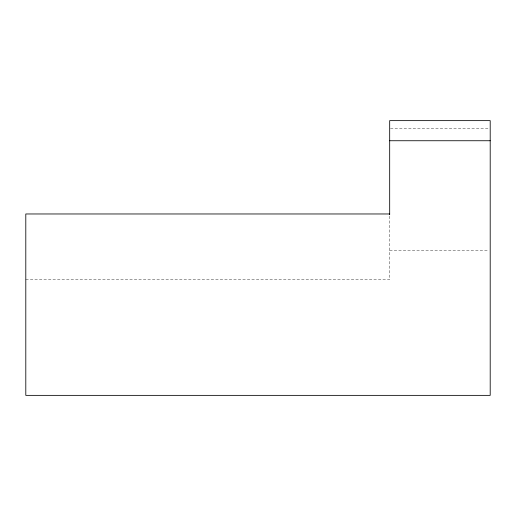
<?xml version="1.0" encoding="UTF-8"?>
<svg xmlns="http://www.w3.org/2000/svg" width="516" height="516" viewBox="0 0 516 516"><rect width="100%" height="100%" fill="white"/><g stroke="black" fill="none" stroke-linecap="round" stroke-linejoin="round"><path stroke-width="0.39" stroke-dasharray="2.58 1.94" d="M390.483 128.484L488.594 128.484M389.683 250.615L488.594 250.615M25.8 279.769L389.683 279.769L389.683 213.972"/><path stroke-width="0.77" d="M389.683 140.739L490.2 140.739M389.683 213.972L25.8 213.972L25.8 395.366L490.2 395.366L490.2 120.634L389.683 120.634L389.683 214.727"/></g></svg>
